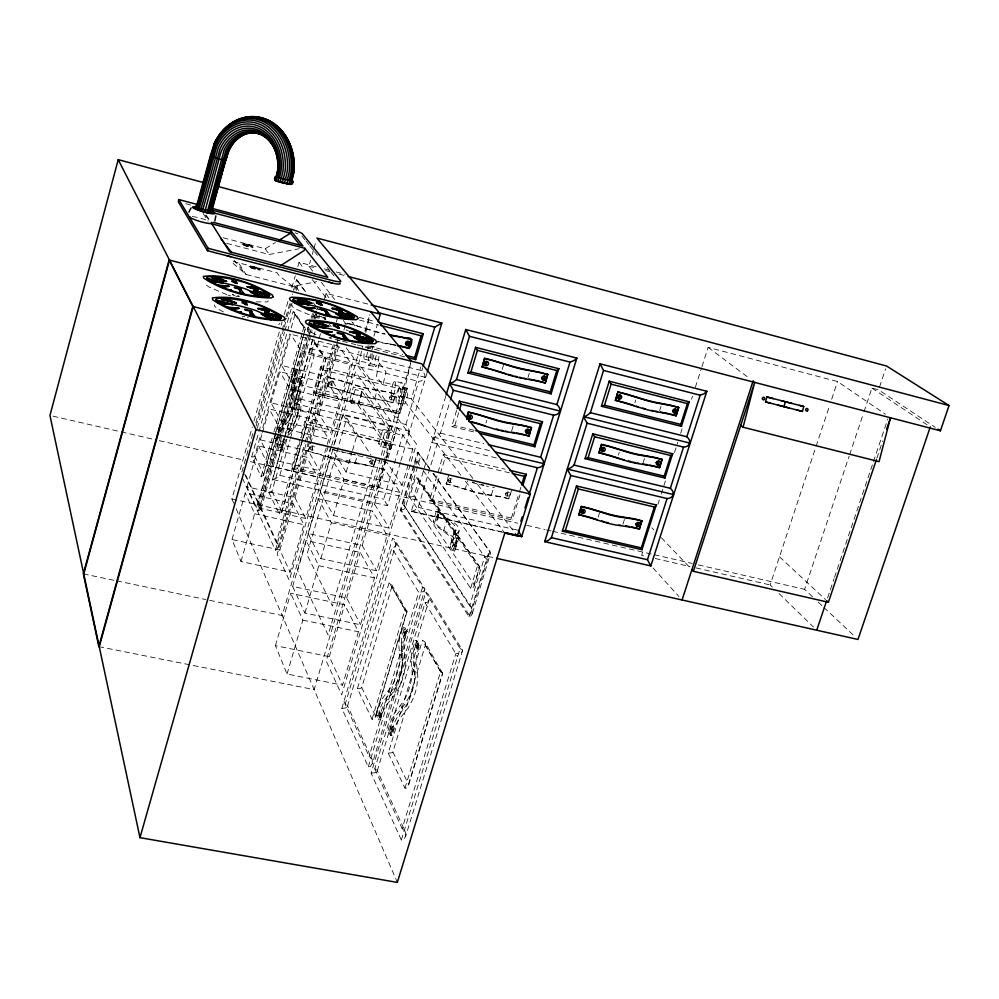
<?xml version="1.0" encoding="UTF-8"?>
<svg xmlns="http://www.w3.org/2000/svg" width="999" height="999" viewBox="0 0 999 999"><rect width="100%" height="100%" fill="white"/><g stroke="black" fill="none" stroke-linecap="round" stroke-linejoin="round"><path stroke-width="0.75" stroke-dasharray="5 3.75" d="M283.079 444.305C282.38 441.421 280.569 450.661 282.43 447.29M296.129 372.752C295.354 370.167 293.669 379.108 295.492 375.724M301.273 380.881C300.474 378.234 298.776 387.312 300.624 383.878M301.273 380.719L300.911 383.004M296.104 373.189L296.129 372.602M283.029 444.967L283.079 444.155M341.858 708.391L345.841 707.954L347.477 706.418L346.79 704.794L345.204 704.158L391.845 547.877C397.053 548.301 397.115 539.472 392.582 538.361L341.858 708.391L368.294 766.895L370.267 766.558L372.302 763.723L424.925 589.248L395.067 540.334M371.104 773.139L375.374 772.702L377.16 771.153L376.473 769.505L374.787 768.855L425.05 602.784C430.606 603.121 430.581 593.693 425.761 592.482L371.104 773.139L401.348 840.059L403.446 839.659L405.594 836.55L462.599 650.561L428.409 594.592M407.018 611.675L391.321 583.94L389.173 582.479L357.417 688.636L372.04 719.243L373.676 719.193L375.162 717.382L407.018 611.675A5.644 2.622 3.8 0 1 406.518 612.474L375.399 715.746A5.569 4.883 38.4 0 1 375.162 717.382M279.171 434.64L257.38 510.751C259.628 511.326 262.737 508.179 259.815 506.805L308.329 337.475M407.28 388.236L320.691 366.72L313.274 392.769L399.725 413.736L407.28 388.236L405.02 390.097L398.638 411.7L399.725 413.736L313.211 392.707M381.281 713.536L380.931 715.097M282.967 445.404L283.054 444.642M301.061 382.38L301.248 381.206M296.029 373.838L296.116 373.077M452.222 542.532L455.944 530.269L455.681 527.672A68.257 15.834 16.3 0 0 452.734 523.476L439.86 513.748A46.841 10.602 16.9 0 1 438.411 512.05L436.775 509.69L433.166 521.69L434.79 524.088A46.791 10.827 16.8 0 0 436.213 525.799L449.051 535.639A68.182 16.159 16.3 0 1 451.973 539.897L452.222 542.532L450.324 544.83L450.399 546.69A48.214 11.513 17 0 0 451.261 548.364L452.997 550.924L454.77 551.323L458.541 538.898L456.793 536.376A50.762 11.863 17 0 1 456.268 534.34L459.078 530.981L458.866 528.396A66.159 15.335 16.4 0 0 455.894 524.188L442.682 514.835A49.126 11.101 16.9 0 1 440.134 512.437L438.499 510.089L436.775 509.69M442.732 673.501L424.787 641.833L422.49 640.284L388.249 753.146L404.97 788.161L406.718 788.086L408.279 786.101L442.732 673.501A6.031 2.685 3.2 0 1 442.182 674.325L408.516 784.327A5.969 5.27 42.3 0 1 408.279 786.101M277.772 437.212L276.948 439.323L277.56 438.349M405.719 632.542L405.357 634.165M413.536 465.546L400.212 510.214L468.993 616.783C473.164 615.946 473.476 610.102 471.278 607.205L403.821 505.194L415.547 465.896M393.057 728.958L392.719 730.494M456.356 533.741L452.522 546.69A50.699 12.113 17 0 0 453.022 548.763L454.77 551.323M479.732 567.469L415.746 476.635L409.64 497.102L470.641 588.249L472.402 588.236L473.751 586.85L479.732 567.469A6.131 2.96 3.1 0 1 479.145 568.369L474.175 584.615A6.106 5.095 38.6 0 1 473.951 586.351M400.212 510.214L403.771 509.415L405.269 507.779L419.955 458.578L419.905 455.357L417.532 452.147L413.973 464.06M438.524 516.558L437.937 518.868A3.222 0.862 -77 0 1 436.551 520.192A3.222 0.862 -77 0 1 436.838 516.471L437.087 515.709A3.222 0.862 -77 0 1 438.474 514.385A3.222 0.862 -77 0 1 438.186 518.119L438.199 518.069M418.119 646.278L417.769 647.889M405.594 836.55L405.482 832.155L376.985 770.004M372.302 763.723L372.227 759.69L347.29 705.282M405.269 507.779L404.97 506.043M276.948 437.038L276.835 439.26M295.592 375.437L296.041 373.626M282.979 445.204L282.705 446.441M242.382 478.009L275.424 550.149L276.099 549.949L277.997 547.564L277.772 544.093L260.964 507.904M257.38 510.751L259.54 509.078L259.64 505.069L245.679 475M296.441 290.397L298.301 282.892L296.516 279.708L292.282 294.618M507.017 493.943L507.467 493.906M455.944 530.269L454.058 532.504L454.145 534.328A48.264 11.276 17 0 0 455.02 535.976L456.768 538.498L458.541 538.898M98.826 646.64L314.161 689.622L410.789 362.662L398.077 417.532L358.716 363.711L362.787 345.866M365.846 332.48L369.93 314.635M300.961 382.917L300.524 384.116M437.55 517.132L436.913 516.246M455.794 543.668L455.132 542.732M456.506 544.73A3.334 0.924 -77.1 0 0 456.78 540.846A3.334 0.924 -77.1 0 0 455.319 542.17L455.057 542.957A3.334 0.924 -77.1 0 0 454.782 546.828A3.334 0.924 -77.1 0 0 456.243 545.504L456.705 543.893M282.767 446.303L282.53 447.028M472.44 613.211L490.709 552.697L433.441 473.414M277.884 437.412L277.647 438.086M247.615 245.692C249.525 244.056 245.317 243.943 243.356 244.28M254.72 268.232L255.02 267.158M386.663 458.154L391.333 441.87L304.97 421.303L300.274 437.587M233.729 503.171L231.88 498.913L252.297 427.023M253.996 421.029L279.508 331.181M281.219 325.187L282.068 322.19M284.191 314.697L288.012 301.223M291.845 287.749L295.242 275.761M297.802 266.77L299.076 262.287L316.596 266.858M241.87 472.065L253.309 431.805M255.844 422.852L285.502 318.481M285.926 316.983L289.747 303.571M256.106 426.148L283.841 328.571M284.265 327.06L286.825 318.057M287.25 316.558L291.096 303.047M294.93 289.535L295.791 286.526L298.139 284.403M257.243 428.221L284.503 332.342M284.927 330.844L292.17 305.382M287.562 330.969L293.119 311.463L294.455 312.225L305.419 328.733A4.046 2.248 6.5 0 1 305.107 329.433L263.661 474.35A3.996 3.322 29.2 0 1 263.461 475.437L261.164 476.585L251.686 457.03L287.138 332.467M251.686 457.03L254.27 456.63A3.909 1.986 6.4 0 0 254.695 456.043L261.064 433.716M262.762 427.759L289.473 333.953M291.171 327.997L294.992 314.598A3.946 3.134 29.2 0 0 295.017 313.536L294.455 312.225M312.712 271.166L308.891 266.221L310.589 260.289M312.275 254.358L313.536 249.912M313.961 248.426L316.071 241.021M231.993 539.535L245.267 492.957L293.219 503.783L303.883 524.712L290.11 572.127L240.996 561.525L231.993 539.535L279.845 549.999L290.11 572.127M247.003 486.85L258.641 446.016L306.681 457.205L317.769 476.935L305.682 518.493L256.468 507.467L247.003 486.85L294.967 497.727L305.682 518.493M262.487 432.505L269.193 408.966L317.307 420.454L328.721 439.21L319.593 470.654L270.267 459.24L260.389 439.86L262.063 433.978M270.954 402.772L279.807 371.69L328.009 383.466L339.76 401.261L330.557 432.904L281.156 421.178L270.954 402.772L319.093 414.31L330.557 432.904M281.581 365.459L290.497 334.19L338.761 346.266L350.849 363.062L341.596 394.905L292.12 382.879L281.581 365.459L329.795 377.285L341.596 394.905M261.164 476.585L273.551 433.266M273.976 431.78L302.16 333.179M302.585 331.68L303.871 327.197L293.119 311.463M263.574 475.087L275.512 433.341M275.936 431.855L304.083 333.441M304.508 331.955L305.357 328.971M274.65 438.311L275.961 438.623L277.31 441.146L275.986 440.834L274.65 438.311L276.286 432.567A35.24 33.479 -25 0 1 277.66 428.683L288.723 410.601A50.499 48.339 -18.2 0 0 291.571 400.649L291.633 379.832A35.327 33.866 -27.2 0 1 292.532 375.799L294.193 369.98L295.504 370.304L296.928 372.602L295.604 372.277L294.193 369.98M295.504 370.304L293.843 376.123A37.1 35.577 -27.6 0 0 293.132 381.593L294.568 393.781L293.981 401.211A48.951 46.853 -18.6 0 1 291.121 411.188L287.65 417.907L279.895 427.834A37 35.14 -25.2 0 0 278.246 431.243M240.996 561.525L254.67 513.736L245.267 492.957M256.468 507.467L268.456 465.559L258.641 446.016M270.267 459.24L276.448 437.624M278.097 431.868L279.333 427.547L269.193 408.966M281.156 421.178L290.284 389.273L279.807 371.69M292.12 382.879L301.311 350.774L290.497 334.19M275.986 440.834L277.223 436.513M295.604 372.277L293.943 378.109A35.452 33.978 -27.3 0 0 293.044 382.155L292.969 403.047A50.674 48.501 -18.4 0 1 290.11 413.024L279.008 431.168A35.365 33.591 -25.2 0 0 278.496 432.442M259.64 505.069L258.204 503.321L277.847 434.69M278.271 433.204L305.607 337.712M307.317 331.743L308.591 327.272M311.151 318.319L313.286 310.851M294.717 376.611L295.292 374.625M279.595 433.154L307.804 334.64M308.229 333.154L309.515 328.671M312.512 318.231L313.786 313.748M308.753 335.976L310.901 328.484M313.911 317.994L314.76 314.997M259.84 508.341L309.365 335.452M309.802 333.953L311.076 329.483M314.073 319.056L316.208 311.601M261.014 508.828L312.063 330.706M315.497 318.731L316.783 314.235M286.201 439.135A37.612 35.652 -25.7 0 0 283.866 444.255L282.193 450.099L280.856 449.787L279.47 447.19L281.144 441.371A35.689 33.866 -25.5 0 1 282.018 438.723M289.235 434.577L294.081 429.046L297.615 422.215A49.775 47.565 -19.4 0 0 300.524 412.088L301.124 404.533L299.688 392.157A37.725 36.101 -28.2 0 1 300.412 386.601L302.11 380.694L300.649 378.346L299.313 378.022L297.615 383.903A35.789 34.253 -27.6 0 0 296.715 387.987L296.641 409.066A51.149 48.914 -18.8 0 1 293.743 419.13L290.284 425.949L284.353 433.791M282.193 450.099L280.806 447.502L282.48 441.683A37.475 35.539 -25.6 0 1 283.928 438.274M300.649 378.346L298.951 384.228A37.587 35.989 -28 0 0 298.239 389.76L299.675 402.11L299.076 409.627A49.588 47.403 -19.2 0 1 296.166 419.717L291.283 428.534L286.763 433.454M280.856 449.787L282.53 443.943A35.827 33.966 -25.6 0 1 283.916 439.997L284.49 438.736M299.313 378.022L300.761 380.369L299.076 386.276A35.914 34.366 -27.7 0 0 298.152 390.372L298.077 411.513A51.349 49.076 -19 0 1 295.18 421.615L291.696 428.459L287.163 434.128M284.653 437.013L312.512 339.86L313.923 340.671L325.999 358.841A4.246 2.323 6 0 1 325.662 359.553L281.843 511.488A4.183 3.521 30.3 0 1 281.643 512.649L279.245 513.886L268.781 492.307L284.216 438.511M400.387 462.5L387.55 505.731L272.677 479.47L284.29 438.973M284.727 437.475L315.397 330.544M318.818 318.631L319.668 315.647M324.488 298.876L326.074 293.319L369.667 304.533M300.786 383.454L300.324 381.768M268.781 492.307L271.503 491.895A4.096 2.035 6 0 0 271.965 491.308L287 438.936M287.425 437.437L314.485 343.181A4.133 3.309 29.9 0 0 314.523 342.045L313.923 340.671M272.677 479.47L276.523 478.009L279.782 475.349L289.972 439.872M290.397 438.399L298.476 410.302C289.51 400.736 297.727 404.932 301.611 399.4L314.21 355.557C304.658 344.156 318.281 350.949 318.644 340.122M319.068 338.649L320.766 332.754M324.575 319.48L325.424 316.533M386.226 459.615L377.622 488.711L376.461 486.7L294.293 467.707A3.796 1.161 -30.3 0 1 293.207 468.319L291.333 468.768L299.85 439.073M279.245 513.886L300.749 439.298M301.174 437.812L324.388 357.255L312.512 339.86M294.293 467.707L301.611 442.32M302.048 440.821L306.78 424.388L304.97 421.303M313.374 392.794L316.221 391.695L322.527 369.805L320.691 366.72M336.288 322.078L337.138 319.131M281.755 512.287L302.772 439.398M303.209 437.912L325.936 359.078M277.772 544.093L276.248 542.257L304.745 443.556M305.182 442.058L333.666 343.369M275.424 550.149L334.79 344.593M277.997 547.564L338.524 338.062M309.653 441.82L277.21 554.045L289.273 580.369L353.846 358.229L345.779 347.177M310.077 440.322L337.762 344.555M368.119 465.646A35.365 7.767 16.3 0 0 363.274 464.685L346.99 462.25A45.08 9.64 16.1 0 1 337.437 460.015L319.093 454.358A35.777 7.88 15.9 0 0 313.911 452.972L308.154 451.323L310.627 442.744M279.845 549.999L293.219 503.783M294.967 497.727L306.681 457.205M308.341 451.673L317.307 420.454M319.093 414.31L328.009 383.466M329.795 377.285L338.761 346.266M327.622 386.501L330.132 377.834L335.714 379.195A34.191 6.481 16.2 0 1 339.56 380.194L359.178 386.089A46.678 8.579 16.3 0 0 368.718 388.424L386.326 391.658A33.829 6.394 16.5 0 1 390.047 392.52L395.766 394.18L393.231 402.772L387.749 401.423A35.552 6.856 16.5 0 0 382.892 400.399L366.621 397.639A45.317 8.492 16.3 0 1 357.043 395.304L338.599 389.61A35.964 6.956 16.2 0 0 333.404 388.174L327.622 386.501L333.204 387.862A34.166 6.593 16.2 0 1 337.05 388.848L356.655 394.73A46.641 8.729 16.3 0 0 366.196 397.053L383.791 400.249A33.804 6.506 16.4 0 1 387.512 401.111L393.231 402.772M343.918 330.169L345.179 325.799M327.822 386.813L330.132 377.834M376.099 458.429L373.589 466.92L367.894 465.297A33.629 7.38 16.3 0 0 364.185 464.485L346.591 461.613A46.404 9.903 16.1 0 1 337.075 459.39L327.859 456.755L330.357 448.189M331.331 446.64L282.193 615.521L206.293 599.625M331.668 445.467L359.091 351.236M365.035 330.794L369.755 314.598M347.415 392.058L349.925 383.404M365.047 331.468L365.896 328.559L355.482 325.324A34.353 5.719 16.4 0 0 351.611 324.3L346.016 322.877L351.835 324.588A36.151 6.031 16.4 0 1 357.043 326.049L375.574 331.793A45.542 7.368 16.5 0 0 385.177 334.228M275.437 645.654L290.684 593.281L344.68 604.77L358.429 631.755L342.52 685.177L287.05 674.025L275.437 645.654L329.32 656.693L342.52 685.177M292.682 586.413L306.069 540.447L360.177 552.397L374.488 577.859L360.527 624.75L304.907 613.049L292.682 586.413L346.703 597.964L360.527 624.75M308.092 533.516L318.219 498.713L372.427 511.038L387.162 535.264L376.598 570.779L320.854 558.591L308.092 533.516L362.212 545.529L376.598 570.779M320.254 491.733L330.457 456.68L384.752 469.38L399.937 492.37L389.285 528.146L333.454 515.559L320.254 491.733L374.475 504.108L389.285 528.146M333.791 445.242L342.782 414.36L397.165 427.435L412.812 449.175L402.085 485.202L346.154 472.215L332.505 449.65L386.813 462.412L402.085 485.202M332.842 449.562L297.602 570.579L328.147 635.077L391.171 421.69L355.457 371.865L333.266 448.064M385.552 445.229L357.829 404.732L351.261 403.134L349.475 400.487L353.396 387.013L362.987 389.36L395.104 434.665L390.859 449.013L380.644 446.59L378.609 443.581L382.829 429.27L389.785 430.931L385.552 445.229L378.609 443.581M351.261 403.134L355.207 389.61L353.396 387.013M373.926 336.201L377.36 324.45M357.829 404.732L361.775 391.221L355.207 389.61M390.859 449.013L359.066 402.822L362.987 389.36M287.05 674.025L302.834 620.117L290.684 593.281M304.907 613.049L318.768 565.734L306.069 540.447M320.854 558.591L331.356 522.752L318.219 498.713M333.454 515.559L344.031 479.458L330.457 456.68M346.154 472.215L352.11 451.848M352.535 450.399L356.793 435.851L342.782 414.36M355.07 463.111L357.58 454.595M374.687 398.701L377.21 390.097M377.46 341.271A46.853 7.73 16.4 0 0 382.192 342.42L390.684 344.18L391.533 341.283M373.364 466.57L375.874 458.091M375.1 461.388L332.417 606.093L306.93 554.57L346.74 418.044L370.929 455.007M392.994 402.447L395.529 393.868M380.644 446.59L384.89 432.217L382.829 429.27M376.461 486.7L389.098 443.956A3.746 1.186 -29.7 0 0 390.147 443.319L391.396 442.145M386.151 459.378L377.585 488.661L291.321 468.668M386.588 457.917L391.333 441.87M399.675 413.673L407.255 388.062M329.32 656.693L344.68 604.77M346.703 597.964L360.177 552.397M362.212 545.529L372.427 511.038M374.475 504.108L384.752 469.38M388.112 458.042L397.165 427.435M472.877 478.396L411.376 398.826L420.879 366.745M387.55 505.731L383.728 499.2L393.881 464.997M394.318 463.511L402.697 435.264C409.89 434.69 410.889 429.008 405.881 424.538L301.611 399.4M405.881 424.538L418.668 381.443C425.861 380.844 426.91 375.137 421.878 370.629L317.37 344.543M421.878 370.629L422.727 367.732M400.836 461.014L426.985 372.989M414.248 465.771L401.086 509.865L469.98 616.358L489.86 551.573L432.942 473.451M414.685 464.298L418.194 452.535L429.982 468.831M415.984 464.448L416.845 461.526L418.431 460.964L419.955 458.578M347.477 706.418L395.666 545.142M409.64 497.102L413.361 496.54A5.482 2.76 4.1 0 0 414.061 495.741L418.431 481.118A5.482 4.495 34.8 0 0 418.444 479.557L417.295 477.335L415.746 476.635M503.533 532.479L411.301 511.401L445.754 396.253M357.417 688.636L361.076 688.174A5.432 2.373 4 0 0 361.75 687.487L391.845 587.012A5.457 4.62 35.8 0 0 391.858 585.414L391.321 583.94M411.301 511.401L415.159 509.989L418.206 507.355L437.262 443.781C431.506 434.69 434.378 439.023 440.459 433.116L450.199 400.624M429.445 500.786L512.387 520.054L511.388 518.106L432.455 499.875A3.696 1.274 -29.7 0 1 431.393 500.462L429.445 500.786L443.356 454.495L505.207 469.218M474.213 430.294L454.795 425.574L451.748 426.548L456.693 410.114M432.455 499.875L439.91 475.049M440.359 473.588L445.179 457.53L443.356 454.495M454.795 425.574L458.653 412.737M372.04 719.243L404.982 609.889L389.173 582.479M376.361 715.134L378.596 707.729A46.466 42.033 -29.7 0 1 380.432 702.709C383.903 693.905 392.295 688.323 395.142 679.145A66.846 61.214 -25.8 0 0 399.013 666.321C401.735 657.429 397.477 648.576 399.438 639.66A46.641 42.657 -31.6 0 1 400.674 634.465L402.947 626.947L404.657 627.31L407.068 631.58L404.795 639.123A49.226 44.98 -31.9 0 0 403.771 646.191L405.432 661.813L404.533 671.39A65.11 59.565 -26.2 0 1 400.624 684.303L395.979 693.069L385.664 706.143A49.013 44.268 -29.9 0 0 382.58 712.699L380.332 720.142L378.621 719.804L376.361 715.134L378.072 715.471L380.332 720.142M511.563 490.521L509.015 498.826L503.758 497.589A34.503 7.492 17 0 0 499.138 496.69L483.816 494.443A43.968 9.316 16.8 0 1 474.637 492.295L456.693 486.763A34.853 7.617 16.7 0 0 451.685 485.414L446.078 483.816L448.601 475.437M452.609 546.078L455.357 543.244L455.157 540.621A66.084 15.659 16.3 0 0 452.21 536.338L439.036 526.898A49.076 11.326 16.9 0 1 436.501 524.475L434.877 522.09L438.499 510.089M446.328 484.165L448.863 475.786M378.072 715.471L380.307 708.066A48.789 44.093 -29.8 0 1 383.379 701.535L393.631 688.536L398.251 679.807A64.798 59.316 -26.1 0 0 402.147 666.945L403.034 657.404L401.373 641.857A48.988 44.805 -31.8 0 1 402.397 634.827L404.657 627.31M379.47 717.007A3.209 0.837 -78.2 0 0 380.819 715.471A3.209 0.837 -78.2 0 0 381.318 711.45L381.193 711.076A3.209 0.837 -78.2 0 0 379.857 712.612A3.209 0.837 -78.2 0 0 379.345 716.633L380.207 714.36M403.821 636.113L404.595 633.528M378.621 719.804L380.869 712.362A46.691 42.195 -29.8 0 1 382.717 707.317C386.201 698.476 394.642 692.869 397.502 683.653A67.183 61.463 -25.9 0 0 401.398 670.766C404.12 661.837 399.862 652.946 401.823 643.993A46.866 42.82 -31.6 0 1 403.072 638.773L405.344 631.218L402.947 626.947M371.703 758.491L369.106 756.443L418.681 592.245L391.845 547.877M368.294 766.895L422.552 587.262L392.582 538.361M443.581 531.081L447.252 518.968M387.999 730.494L390.284 722.926A47.465 42.807 -30.1 0 1 392.182 717.806C395.729 708.815 404.295 703.121 407.217 693.743A68.319 62.4 -26.3 0 0 411.201 680.656C413.973 671.59 409.652 662.549 411.663 653.458A47.652 43.444 -32 0 1 412.937 648.151L415.259 640.484L417.008 640.846L419.543 645.279L417.195 652.984A50.3 45.829 -32.3 0 0 416.146 660.189L417.819 676.136L416.883 685.901A66.546 60.702 -26.7 0 1 412.874 699.088L408.116 708.041L397.577 721.378A50.075 45.08 -30.3 0 0 394.418 728.084L392.12 735.676L390.372 735.339L387.999 730.494L389.747 730.831L392.12 735.676M377.16 771.153L429.083 599.775M389.747 730.831L392.033 723.276A49.838 44.905 -30.2 0 1 395.179 716.608L405.656 703.321L410.402 694.417A66.209 60.452 -26.6 0 0 414.385 681.281L415.309 671.553L413.636 655.694A50.05 45.642 -32.3 0 1 414.685 648.513L417.008 640.846M390.372 735.339L392.994 726.548M418.019 643.993L415.447 652.622A47.89 43.619 -32.1 0 0 414.16 657.954C412.137 667.082 416.483 676.161 413.686 685.264A68.656 62.65 -26.4 0 1 409.69 698.426C406.755 707.841 398.139 713.561 394.568 722.589A47.702 42.969 -30.2 0 0 392.669 727.734M509.015 498.826L503.471 497.24A32.817 7.118 17 0 0 499.925 496.466L483.304 493.793A45.255 9.578 16.8 0 1 474.163 491.658L465.197 489.098L467.744 480.731M485.926 423.039L486.775 420.217M502.16 369.493L503.459 365.234M450.324 544.83L454.058 532.504M451.91 543.269L455.644 530.981M452.997 550.924L459.078 530.981M388.249 753.146L392.17 752.684A5.794 2.41 3.5 0 0 392.894 751.985L425.362 645.142A5.832 4.97 38.4 0 0 425.362 643.418L424.787 641.833M491.346 495.204L493.881 486.875M511.7 430.844L513.411 425.224M527.984 377.547L529.283 373.301M404.97 788.161L440.596 671.678L422.49 640.284M470.641 588.249L477.622 565.459M471.278 607.205L469.63 605.756L484.677 556.693L488.786 555.819L490.609 554.02M404.907 830.856L402.135 828.671L455.806 653.646L460.439 653.109L462.487 651.273M468.993 616.783L489.123 551.161M401.348 840.059L460.102 648.538L425.761 592.482M508.728 498.464L511.276 490.172M511.388 518.106L518.931 493.606M519.38 492.17L521.153 486.401M519.98 494.855L512.35 520.004M598.226 517.02L599.512 512.924M618.381 455.144L619.255 452.397M634.877 402.797L635.751 400.012M622.926 524.263L624.65 518.831M643.131 462.674L644.442 458.553M659.665 410.564L660.988 406.406M642.532 552.522L641.608 555.407L646.141 556.443M657.904 504.408L659.328 499.962M661.226 494.043L665.958 479.22M674.487 452.559L677.797 442.182M680.644 433.291L682.067 428.858M691.533 399.225L692.482 396.253M695.329 387.375L701.485 368.107M701.96 366.633L708.116 347.365L837.537 381.543L885.476 414.273M772.364 587.112L770.154 584.952L815.584 447.827M816.071 446.353L829.732 405.119M831.68 399.225L837.537 381.543M812.562 596.828L804.62 589.36L849.15 456.156M849.649 454.682L863.498 413.236M863.998 411.763L871.915 388.074L878.583 389.847L935.276 427.385M879.52 387.038L885.626 368.818M827.597 597.926L834.015 578.858M834.502 577.397L873.001 462.999M873.488 461.538L887.799 419.006M876.885 458.241L882.729 440.871M282.617 446.79L282.33 447.527M277.747 437.849L277.46 438.586M295.654 375.287L295.392 375.949M317.058 308.616L316.471 309.628M331.581 383.141L329.707 382.717M312.125 447.927L310.202 447.602M371.79 462.025L369.942 461.613M450.012 480.594L448.189 480.194M424.85 589.922L422.989 591.733L418.681 592.245M223.164 237.762L265.197 248.751L275.337 242.532M331.331 337.187L329.008 337.862L341.021 340.909M367.844 348.326L370.754 347.652A35.939 6.131 16.3 0 0 371.528 346.278M250.312 266.77L256.231 267.395M292.807 286.476L279.046 275.562L277.098 272.777L231.93 261.114L233.654 263.848L246.004 274.438L292.807 286.476L316.658 281.693M226.785 243.381L269.268 254.458L299.3 248.726M259.216 269.318A4.795 0.737 16.1 0 0 251.586 266.795L250.811 266.733A4.795 0.737 16.1 0 0 252.285 268.194A4.795 0.737 16.1 0 0 258.641 269.73L259.328 269.555L256.044 267.32M251.96 246.765A4.645 0.674 16.1 0 0 244.58 244.318L243.843 244.256A4.645 0.674 16.1 0 0 245.242 245.617A4.645 0.674 16.1 0 0 251.398 247.128C252.922 246.466 249.026 244.743 247.939 244.505M344.593 323.988L352.185 323.576A34.54 5.644 16.2 0 0 352.997 322.34M233.716 294.368L232.617 294.33A3.896 0.637 15.9 0 0 233.067 295.092L235.389 295.991M390.684 344.18L396.316 345.13M256.156 301.873L267.045 301.96A35.165 5.744 15.9 0 0 268.157 300.774M492.557 487.225L494.38 487.5M440.596 671.678L442.619 672.677M248.276 244.78L248.152 244.817M404.982 609.889L406.893 610.864M353.946 454.557L356.019 454.907M395.891 345.404L382.629 342.957A45.517 7.517 16.4 0 1 377.884 341.808M396.803 402.934L403.908 404.183M391.908 396.366L398.938 397.614M394.805 381.456A7.605 1.736 -79.7 0 1 394.056 393.206A7.605 1.736 -79.7 0 1 391.221 392.058A7.605 1.736 -79.7 0 1 394.805 381.456L401.835 382.717A7.592 1.761 -79.7 0 1 401.111 394.468A7.592 1.761 -79.7 0 1 398.239 393.306A7.592 1.761 -79.7 0 1 401.835 382.717M399.737 387.874A7.68 1.773 -79.7 0 1 399.001 399.762A7.68 1.773 -79.7 0 1 396.103 398.564A7.68 1.773 -79.7 0 1 399.737 387.874L406.83 389.148A7.667 1.786 -79.7 0 1 406.106 401.024A7.667 1.786 -79.7 0 1 403.184 399.825A7.667 1.786 -79.7 0 1 406.83 389.148M364.71 359.365L371.366 360.589M368.806 365.397L375.524 366.608M371.091 346.016L373.763 346.503M324.388 357.255L325.874 358.117M303.871 327.197L305.282 328.034M486.363 486.088L488.523 486.525M351.773 454.158L349.5 453.696A45.105 9.49 16.1 0 1 342.357 452.06M83.342 573.888L115.222 580.556M116.746 580.881L205.869 599.537M302.834 620.117L358.429 631.755M419.543 645.279L417.782 644.917L415.259 640.484M405.344 631.218L407.068 631.58M318.768 565.734L374.488 577.859M337.013 339.872L338.823 340.322M254.67 513.736L303.883 524.712M231.88 498.913L495.005 557.979M331.356 522.752L387.162 535.264M236.301 296.241L239.073 296.616A3.896 0.637 15.9 0 0 238.599 295.854L235.377 294.705M279.782 475.349L383.728 499.2M418.206 507.355L518.094 530.269M411.363 511.176L503.596 532.267M433.166 521.69L434.877 522.09M344.031 479.458L399.937 492.37M268.456 465.559L317.769 476.935M52.984 416.158L119.805 431.556M121.316 431.905L153.209 439.248M159.278 440.659L244.318 460.252M250.387 461.65L517.632 523.226M526.748 525.324L544.967 529.532M546.49 529.882L551.036 530.931M552.559 531.281L652.772 554.37M654.295 554.72L692.257 563.461M698.326 564.872L804.62 589.36M655.219 558.528L689.997 566.52M696.053 567.919L770.154 584.952M505.581 493.656L507.38 494.08M260.389 439.86L308.454 451.098L319.593 470.654M308.154 451.323L313.711 452.622A33.991 7.48 16 0 1 317.557 453.583L327.859 456.755M446.078 483.816L451.423 485.064A33.117 7.23 16.7 0 1 455.119 485.989L465.197 489.098M279.47 447.19L280.806 447.502M279.333 427.547L328.721 439.21M356.793 435.851L412.812 449.175M306.78 424.388L389.098 443.956M445.179 457.53L509.34 472.777M292.894 408.966L402.697 435.264M431.918 442.495L496.428 457.942M384.89 432.217L395.104 434.665M440.459 433.116L483.816 443.568M294.468 403.509L409.69 431.193M433.516 437.162L492.644 451.373M316.221 391.695L398.638 411.7M349.475 400.487L359.066 402.822M451.748 426.548L474.562 432.13M290.284 389.273L339.76 401.261M398.077 417.532L394.805 416.733L355.681 362.949L358.716 363.711M330.332 378.146L335.914 379.508A35.989 6.831 16.2 0 1 341.109 380.944L359.565 386.65A45.342 8.342 16.3 0 0 369.155 388.998L385.427 391.808A35.577 6.731 16.5 0 1 390.272 392.844L395.766 394.18M411.376 398.826L400.836 396.241L461.713 476.373M389.585 397.365L391.471 397.827M300.761 380.369L302.11 380.694M322.527 369.805L405.02 390.097M310.202 348.663L425.674 377.385M301.311 350.774L350.849 363.062M308.616 354.17L418.668 381.443M368.094 345.866L402.634 354.545M342.457 341.233L349.987 343.156M351.423 343.481L355.969 344.667M357.405 344.992L405.257 357.03M359.003 317.357L375.462 321.553M359.465 320.067L378.996 325.05M324.113 268.818L330.145 270.392M336.163 271.953L345.192 274.313M308.891 266.221L316.433 268.194M325.474 270.542L329.995 271.728M339.036 274.076L345.067 275.649M185.764 203.734L191.746 205.319M477.185 483.928L470.354 482.017M337.537 450.811L339.935 451.448M472.115 482.042L474.388 482.679M332.917 449.475L335.189 450.149M365.896 328.559L375.174 331.281A46.878 7.567 16.5 0 0 384.74 333.703M460.102 648.538L462.387 649.899M422.552 587.262L424.725 588.586M322.015 316.745L318.057 316.009A3.821 0.624 16.2 0 0 318.619 316.795L324.463 318.281A3.821 0.624 16.2 0 0 323.888 317.495L323.239 317.195M226.773 294.643L209.103 287.038A35.127 5.744 15.9 0 1 205.344 283.067M247.477 317.47L248.301 317.794M244.218 244.293L251.398 247.128M256.93 267.769L256.181 267.495L256.943 267.794M251.199 266.77L258.641 269.73M315.896 334.74L311.95 332.667A35.902 6.119 16.3 0 1 308.429 326.985M223.414 311.9L218.319 309.153A36.601 6.256 15.9 0 1 214.335 304.87M871.915 388.074L928.995 426.036M708.116 347.365L749.799 378.646M779.47 556.818L825.549 599.625M818.243 602.147L822.789 606.418M823.925 607.479L855.706 637.337M779.02 593.568L813.411 626.972M651.86 527.734L653.97 529.945M661.338 537.687L690.833 568.631M653.021 567.969L678.97 596.553M233.991 260.127L246.004 274.438L237.737 261.551M304.945 239.847L301.923 235.989M305.906 241.046L308.803 244.63M309.765 245.816L313.611 250.599M314.573 251.798L317.47 255.382M327.098 267.32L329.982 270.904M330.944 272.103L334.802 276.873M205.319 215.322L210.015 221.229M321.303 282.28L334.665 299.563M351.835 321.79L356.606 327.972M477.597 484.527L517.345 535.939M299.076 262.287L303.783 268.481M312.25 279.62L326.361 298.202M343.306 320.504L346.129 324.225M465.459 481.293L504.795 533.066M297.552 280.719L306.718 293.269M317.008 307.342L318.781 309.777M324.101 317.058L325.874 319.48M329.42 324.338L331.193 326.76M296.516 279.708L305.344 291.795M313.274 302.66L315.921 306.293M323.901 317.22L325.674 319.643M417.532 452.147L429.308 468.444M295.791 286.526L299.288 291.396M315.197 313.499L318.706 318.381M265.197 248.751L269.268 254.458M416.845 461.526L419.555 465.334M423.176 470.417L486.6 559.403M361.775 391.221L389.785 430.931M417.619 477.697L479.645 566.558M418.431 481.118L479.145 568.369M294.992 314.598L305.107 329.433M314.485 343.181L325.662 359.553M414.061 495.741L474.175 584.615M403.821 505.194L469.63 605.756M206.206 215.06L210.364 221.566M203.109 213.349L208.079 221.191M326.074 293.319L329.258 298.726M295.18 373.589L295.579 375.075L295.005 374.163M300.15 382.355L300.736 383.291M425.05 602.784L457.617 656.643M297.19 399.163L298.639 401.586M292.12 390.884L293.519 393.231M391.845 587.012L406.518 612.474M425.362 645.142L442.182 674.325M288.923 427.972L290.334 430.494M283.966 419.33L285.339 421.79M412.1 667.869L414.597 672.427M399.887 653.796L402.272 658.179M282.155 445.117L282.542 446.715L281.98 445.691M400.736 705.344L403.171 710.077M388.811 690.509L391.133 695.054M254.695 456.043L263.661 474.35M271.965 491.308L281.843 511.488M361.75 687.487L375.399 715.746M392.907 751.985L408.516 784.327M244.605 473.988L258.204 503.321M259.815 506.805L276.248 542.257M343.943 701.41L369.106 756.443M374.787 768.855L402.135 828.671M236.176 508.866L397.327 882.404M317.67 308.828L317.807 309.64M295.08 232.842A10.702 1.449 16.3 0 1 297.877 233.866M192.32 216.558A11.588 1.623 16 0 1 207.942 220.679M292.382 303.771A34.515 5.632 16.3 0 0 295.617 309.003L314.71 317.07A30.932 5.057 16.3 0 0 318.731 318.344M372.215 353.658A7.243 1.573 -79.6 0 1 370.279 363.698A7.243 1.573 -79.6 0 1 368.156 362.912A7.243 1.573 -79.6 0 1 370.105 352.872M378.908 356.443A7.23 1.586 -79.5 0 1 376.648 365.646A7.23 1.586 -79.5 0 1 374.862 363.648A7.23 1.586 -79.5 0 1 376.81 354.096M371.765 350.199A7.155 1.561 -79.5 0 1 374.563 349.85M373.826 355.182A7.155 1.561 -79.5 0 1 371.178 360.552A7.155 1.561 -79.5 0 1 370.954 353.746M367.744 346.116A7.155 1.536 -79.5 0 1 367.894 348.626M367.507 352.123A7.155 1.536 -79.5 0 1 364.71 359.365A7.155 1.536 -79.5 0 1 364.31 352.522M365.622 347.49A7.155 1.536 -79.5 0 1 366.146 346.328M279.782 323.214A36.638 6.256 15.9 0 1 278.659 324.525M244.705 316.708A3.646 0.624 15.9 0 0 243.881 316.571L242.745 316.546A4.058 0.699 15.9 0 0 242.757 317.083M230.719 295.966A31.493 5.157 15.9 0 1 228.034 295.105M348.276 330.457A2.31 2.235 -31.1 0 1 346.104 329.82M295.267 378.421A37.238 35.702 -27.7 0 0 294.555 383.916L295.979 396.153L295.392 403.608A49.126 47.015 -18.8 0 1 292.52 413.611L289.036 420.354L281.256 430.319A37.138 35.252 -25.3 0 0 279.595 433.741M483.616 484.965A45.28 9.428 16.8 0 1 481.331 484.44M484.128 485.601A43.993 9.166 16.8 0 1 479.508 484.527M310.239 447.452L310.127 448.014A2.298 2.185 -25.2 0 0 314.573 448.638L314.685 448.064A2.298 2.185 -25.2 0 0 310.239 447.452M329.732 382.555L329.62 383.129A2.31 2.21 -27.8 0 0 334.078 383.791L334.19 383.216A2.31 2.21 -27.8 0 0 329.732 382.555M369.98 461.451L369.867 462.013A2.273 2.148 -30 0 0 374.238 462.624L374.35 462.062A2.273 2.148 -30 0 0 369.98 461.451M389.622 397.202L389.51 397.764A2.285 2.173 -33.3 0 0 393.893 398.414L394.006 397.839A2.285 2.173 -33.3 0 0 389.622 397.202M448.226 480.044L448.114 480.594A2.248 2.11 -35.2 0 0 452.385 481.181L452.497 480.631A2.248 2.11 -35.2 0 0 448.226 480.044M505.606 493.494L505.494 494.043A2.223 2.073 -38.2 0 0 509.702 494.617L509.815 494.068A2.223 2.073 -38.2 0 0 505.606 493.494M379.358 363.174L376.348 376.261L382.929 385.102L385.989 371.84L379.358 363.174M312.612 446.341L312.175 449.9L312.612 446.341M332.118 381.456L331.668 385.065L332.118 381.456M372.327 460.352L371.865 463.886L372.327 460.352M391.97 396.103L391.508 399.675L391.97 396.103M397.864 418.519L326.161 660.913L341.695 694.817L416.446 443.968L397.864 418.519M438.199 514.66L436.9 519.705L438.199 514.66M379.97 712.699L380.656 715.284L379.97 712.699M404.333 631.93L405.082 634.39L404.333 631.93A3.222 0.849 -77.7 0 1 405.594 630.207L405.731 630.556A3.222 0.849 -77.7 0 1 405.244 634.552A3.222 0.849 -77.7 0 1 403.858 636.213L403.721 635.851A3.222 0.849 -77.7 0 1 404.208 631.855M450.537 478.946L450.049 482.43L450.537 478.946M391.733 728.184L392.457 730.856L391.733 728.184M416.72 645.729L417.507 648.276L416.72 645.729M456.481 541.121L455.144 546.341L456.481 541.121M507.892 492.407L507.392 495.854L507.892 492.407M255.394 267.345L254.67 267.083L255.407 267.332M249.388 245.105L249.4 245.117M418.131 644.243L417.982 643.88A3.297 0.887 -77.8 0 0 416.546 645.554A3.297 0.887 -77.8 0 0 416.059 649.65L416.196 650.012A3.297 0.887 -77.8 0 0 417.632 648.339A3.297 0.887 -77.8 0 0 418.131 644.243M393.094 726.822L392.957 726.435A3.284 0.874 -78.3 0 0 391.571 727.984A3.284 0.874 -78.3 0 0 391.059 732.105L391.196 732.492A3.284 0.874 -78.3 0 0 392.582 730.943A3.284 0.874 -78.3 0 0 393.094 726.822M250.512 267.707A5.994 0.912 16.1 0 0 260.24 270.055A5.994 0.912 16.1 0 0 253.409 266.945A5.994 0.912 16.1 0 0 250.512 267.707M243.531 245.142A5.794 0.837 16.1 0 0 252.947 247.452A5.794 0.837 16.1 0 0 246.366 244.48A5.794 0.837 16.1 0 0 243.531 245.142"/><path stroke-width="1.5" d="M229.907 290.185L231.293 289.623M544.68 541.658L548.551 540.284L551.423 537.674L570.791 475.512C565.409 466.308 568.256 471.128 574.05 465.084L587.1 423.201C581.905 413.948 584.328 418.718 590.372 412.687L603.533 370.442L600.024 363.811L544.68 541.658L650.824 565.921L706.83 391.283L600.024 363.811M194.518 207.517L195.192 207.367A1.399 1.299 78.6 0 1 197.015 206.356L196.453 206.481A1.411 1.361 41.4 0 0 194.518 207.517L195.042 208.379A1.386 1.286 -56.1 0 1 196.89 207.193L211.151 154.833C212.175 157.505 222.015 160.352 225.899 159.703A36.501 29.758 -85.9 0 1 240.447 136.014M276.723 125.849A49.276 40.16 -85.9 0 1 293.818 172.852L292.07 180.295A2.473 2.423 45.5 0 1 291.109 184.378L282.38 182.879L284.99 171.716A46.491 37.837 -85.9 0 0 259.752 122.09A46.491 37.837 -85.9 0 0 214.535 144.743L211.039 155.632M195.042 208.379C200.399 210.702 207.492 213.911 212.912 212.75A1.399 1.374 -2 0 0 211.8 210.851L212.55 205.906M211.8 210.851L211.776 211.139A1.411 1.361 41.1 0 1 212.887 213.099M196.453 206.481L196.403 206.768A1.399 1.374 1.4 0 0 194.468 207.867M650.824 565.921L647.464 559.715L551.423 537.674M570.791 475.512L667.057 498.551C673.688 498.389 675.249 492.357 670.341 488.299L574.05 465.084M188.861 212.088L191.059 207.967M587.1 423.201L683.541 447.102C690.197 446.903 691.795 440.846 686.85 436.763L590.372 412.687M619.405 396.84L618.993 396.79M276.448 176.323A2.46 2.298 82.3 0 1 276.81 176.174L278.084 170.742A34.503 28.097 -85.9 0 0 259.353 133.928A34.503 28.097 -85.9 0 0 225.786 150.687L208.741 211.026A1.399 0.874 -81.6 0 1 209.241 212.962M199.987 210.527L200.936 208.978L211.776 211.139L228.509 149.65M886.625 429.295L890.521 417.719L879.045 461.65L743.081 427.222L754.707 382.317L693.393 571.303L828.396 602.26L876.398 459.69M799.45 405.369L803.72 406.481L802.447 411.426L765.559 401.923L766.857 396.94L773.338 398.613M778.258 405.194L784.053 406.693L785.339 401.723L791.807 403.396M202.61 182.317L118.219 159.653L49.95 415.459L139.972 837.661L397.327 882.404L504.795 533.066L517.345 535.939L530.282 494.03L421.753 363.823L192.795 306.468L169.106 260.015L380.357 314.161L378.209 321.516M202.335 211.276L220.217 148.526A38.362 31.219 -85.9 0 1 257.505 129.882A38.362 31.219 -85.9 0 1 278.334 170.804L276.935 176.773A2.448 2.248 -68.6 0 0 275.974 180.856L282.38 182.879M196.815 204.345L178.883 199.588L178.297 201.761L207.442 250.712L332.13 283.004M169.106 260.015L83.342 573.888L98.826 646.64L192.795 306.468M83.741 573.975L169.518 260.127M210.589 154.932L196.403 206.768L201.024 208.978L218.369 147.552A40.335 32.817 -85.9 0 1 257.58 127.934A40.335 32.817 -85.9 0 1 279.47 170.966L278.009 177.198A2.448 1.898 -71.7 0 0 277.048 181.294M213.386 202.897L214.623 198.389M215.459 195.379L217.532 187.849M218.356 184.84L222.502 169.793M223.339 166.783L224.987 160.777M207.442 250.712L208.104 248.314L178.883 199.588M99.251 646.703L193.219 306.556M225.437 281.393L212.3 278.084L212.787 276.323L226.573 281.468L214.985 276.448M235.24 303.009L221.516 299.5L222.028 297.677L236.426 303.084L224.3 297.777M235.352 283.004L232.043 281.306L232.53 279.558L235.352 283.004L237.088 283.466L235.951 280.444L235.464 282.193L237.088 283.466M248.426 287.3L258.004 289.822L258.491 288.074L247.115 286.725L255.781 286.938M268.269 295.741L268.756 293.993L253.509 290.259L268.706 296.491L269.193 294.73L253.746 290.634L268.481 296.116L253.509 290.259M290.572 233.229L291.171 231.081L211.713 210.027M259.178 309.103L269.093 311.601L269.605 309.777L257.804 308.504L266.77 308.579M278.709 317.807L264.76 312.662L280.332 318.731L280.856 316.895L264.51 312.25L280.382 316.084M304.795 248.276L327.772 277.272L229.633 251.785L211.788 223.813L304.795 248.276L304.171 250.487L281.318 265.197M139.972 837.661L256.006 429.52L118.219 159.653M310.814 303.197L297.627 299.862L298.114 298.127L311.888 303.259L300.175 298.226M204.758 211.963L219.131 158.829A36.651 29.833 -85.9 0 1 253.846 130.444A36.651 29.833 -85.9 0 1 277.697 170.704L276.361 176.436A2.435 2.435 0 0 0 275.399 180.532L275.974 180.856M320.317 304.707L316.533 302.897L317.02 301.174L320.317 304.707L322.015 305.157L320.367 302.048L319.88 303.758L322.015 305.157M313.811 322.814L314.335 321.016L328.696 326.398L316.446 321.079L315.934 322.889L313.811 322.814L327.597 326.336M333.254 308.966L342.232 311.326L342.732 309.603L331.93 308.391L339.997 308.466M353.159 317.694L338.836 312.337L353.434 318.082L353.933 316.346L338.536 311.95L353.384 315.584M350.911 332.28L360.164 334.603L360.689 332.817L349.538 331.668L357.829 331.606M371.665 341.396L356.793 335.876L371.965 341.82L372.49 340.01L356.468 335.464L371.89 339.185M411.563 339.51C402.285 361.576 420.192 335.102 406.069 338.112A33.991 5.644 16.6 0 0 402.335 337.212L389.198 334.69M423.314 333.753L415.671 359.615L414.647 357.555L421.091 335.764L423.314 333.753L378.446 322.315M423.164 366.283L434.765 327.16L441.808 323.089L371.166 304.92M427.285 371.965L441.808 323.089M446.116 395.017L465.734 329.495L576.86 358.092L521.678 536.638L505.044 532.829M450.649 399.138L453.296 390.284L449.55 383.566L453.471 382.055L456.531 379.52L469.48 336.301L465.734 329.495M457.142 408.616L459.378 401.148L542.569 421.728L540.459 423.676L533.953 444.792L534.89 446.753L480.444 433.504M467.857 372.952L475.549 347.327L558.916 368.756L556.805 370.567L550.249 391.87L551.173 393.893L467.932 373.014L470.916 371.94L550.249 391.87M459.515 409.89L461.226 404.183L459.453 401.236M470.916 371.94L477.41 350.349L475.549 347.327M466.72 417.644L468.431 411.988L473.788 413.311A33.317 6.256 16.9 0 1 477.497 414.26L496.628 420.017A45.517 8.292 16.9 0 0 505.794 422.265L522.415 425.274A33.004 6.169 17.1 0 1 525.973 426.098L531.543 427.722L528.958 436.101L523.688 434.815A34.69 6.606 17.1 0 0 519.068 433.853L503.758 431.293A44.193 8.217 16.9 0 1 494.555 429.058L476.523 423.476A35.027 6.718 16.8 0 0 471.503 422.09L468.818 421.441M482.042 366.845L484.615 358.291L489.985 359.665A33.467 5.532 16.9 0 1 493.706 360.651L512.912 366.458A45.717 7.318 17 0 0 522.102 368.781L538.711 372.065A33.154 5.445 17.2 0 1 542.27 372.927L547.864 374.563L545.267 383.029L539.984 381.693A34.84 5.857 17.2 0 0 535.364 380.669L520.054 377.859A44.381 7.268 17 0 1 510.839 375.537L492.732 369.917A35.19 5.944 16.9 0 0 487.687 368.506L482.042 366.845L487.412 368.206A33.442 5.644 16.9 0 1 489.885 368.843M466.558 419.38L468.431 411.988M482.317 367.145L484.615 358.291M207.118 212.55L224.063 150.15A35.34 28.771 -85.9 0 1 258.429 132.979A35.34 28.771 -85.9 0 1 277.61 170.692L276.323 176.236A2.485 2.423 45.5 0 0 275.362 180.332L275.399 180.532M528.958 436.101L531.243 427.397M545.267 383.029L547.552 374.263M521.59 484.965L524.25 476.323A3.659 1.299 -29 0 0 525.274 475.686L526.411 474.313L509.727 470.292M523.151 484.552L526.323 474.238M534.802 446.69L542.519 421.64M551.073 393.843L558.853 368.569M520.854 521.341L522.227 516.87M524.987 507.942L528.209 497.514M529.12 494.542L537.387 467.744C544.293 467.395 545.591 461.513 540.634 457.267L488.299 444.655M540.634 457.267L553.633 415.147C560.539 414.76 561.888 408.853 556.893 404.57L456.531 379.52M556.893 404.57L570.004 362.088L573.963 360.577L576.86 358.092M562.362 531.218L576.498 485.951L656.368 505.007L655.344 506.381A3.584 1.386 -28.1 0 1 654.357 507.005L641.308 547.877L642.182 549.762L562.362 531.218L564.36 530.919A3.621 1.374 -29 0 0 565.397 530.344L641.308 547.877M585.039 458.628L592.794 433.791L672.764 453.808L670.804 455.519L664.21 476.161L664.997 478.059L585.127 458.691L588.111 457.692L594.642 436.775L592.794 433.791M601.41 406.231L609.228 381.181L689.347 401.898L687.399 403.584L680.744 424.413L681.518 426.361L601.498 406.281L604.495 405.257L611.101 384.153L609.228 381.181M565.397 530.344L578.346 488.936L576.498 485.951M578.796 514.61L581.356 506.406L586.5 507.617A32.405 6.843 17.5 0 1 590.072 508.516L608.666 514.06A44.331 9.078 17.5 0 0 617.457 516.121L633.154 518.643A32.168 6.743 17.7 0 1 636.563 519.393L641.957 520.941L639.372 529.058L634.315 527.884A33.804 7.205 17.7 0 0 629.919 527.022L615.484 524.962A43.032 8.979 17.5 0 1 606.668 522.902L589.11 517.482A34.078 7.33 17.4 0 0 584.253 516.171L578.796 514.61L583.928 515.809M579.108 514.972L581.356 506.406M598.876 452.659L601.473 444.38L606.63 445.641A32.58 6.019 17.5 0 1 610.202 446.565L628.883 452.172A44.543 7.98 17.5 0 0 637.687 454.333L653.383 457.142A32.33 5.932 17.7 0 1 656.793 457.942L662.212 459.515L659.59 467.719L654.52 466.483A33.966 6.356 17.7 0 0 650.124 465.559L635.714 463.211A43.244 7.905 17.5 0 1 626.873 461.051L609.228 455.594A34.253 6.456 17.5 0 0 604.358 454.245L598.876 452.659L604.02 453.921A32.555 6.131 17.5 0 1 607.604 454.832M615.309 400.237L617.919 391.883L623.089 393.194A32.717 5.32 17.5 0 1 626.673 394.143L645.416 399.812A44.743 7.043 17.5 0 0 654.245 402.06L669.929 405.119A32.468 5.232 17.7 0 1 673.338 405.944L678.783 407.542L676.136 415.821L671.066 414.535A34.116 5.632 17.7 0 0 666.658 413.561L652.26 410.951A43.432 7.005 17.5 0 1 643.406 408.716L625.686 403.221A34.403 5.719 17.5 0 0 620.804 401.848L615.309 400.237L620.466 401.536A32.692 5.432 17.5 0 1 621.653 401.848M599.2 452.997L601.473 444.38M615.634 400.549L617.919 391.883M639.372 529.058L641.62 520.579M659.59 467.719L661.85 459.178M676.136 415.821L678.421 407.23M641.995 549.6L656.268 504.945M664.884 477.984L672.714 453.496M681.405 426.298L689.298 401.598M210.552 155.207L214.236 143.594A49.413 40.235 -85.9 0 1 262.312 119.505A49.413 40.235 -85.9 0 1 289.148 172.278L287.4 179.733A2.448 1.049 -79.4 0 1 286.438 183.828M211.601 153.396L214.822 143.381A50.2 40.884 -85.9 0 1 263.674 118.906A50.2 40.884 -85.9 0 1 290.946 172.502L289.173 180.07A2.448 1.586 -81.7 0 1 288.212 184.166M647.464 559.715L667.057 498.551M670.341 488.299L683.541 447.102M686.85 436.763L700.162 395.217L704.12 393.756L706.83 391.283M225.874 159.977L228.846 150.799A35.24 28.721 -85.9 0 1 247.34 133.254M682.08 599.974L753.184 380.719M816.732 630.207L826.673 600.661L828.396 602.26M930.294 426.898L857.979 639.472L496.528 558.329M348.077 276.436L940.434 430.794L949.05 405.544L886.563 366.021L217.682 186.376M486.026 363.524L484.203 363.112M469.842 417.195L468.007 416.783M525.524 430.844L527.559 431.218M582.729 511.476L580.956 511.088M674.662 411.014L672.914 410.614M658.104 462.987L656.355 462.587M214.897 220.954L215.846 215.871M284.453 183.391L287.125 172.003A48.152 39.198 -85.9 0 0 260.964 120.592A48.152 39.198 -85.9 0 0 214.136 144.056M279.146 240.21L290.547 233.217L299.613 244.705M315.846 311.401L316.021 312.412M243.281 294.23L243.744 293.706L242.345 292.707M325.449 333.142L332.168 331.793L320.392 330.619M307.455 309.615L315.047 308.229L303.659 306.968M231.805 309.59L239.023 308.329L226.561 307.005M222.015 287.412L228.983 286.301L216.97 284.902M276.81 176.174C277.959 177.984 290.572 181.144 291.421 179.758A2.435 2.223 -68.7 0 1 291.87 180.407M307.68 308.266L313.723 307.642M233.291 308.142L237.65 307.717M222.078 286.201L227.672 285.714M241.358 311.626L239.935 312.25L241.383 313.324M309.103 308.479L315.047 308.229L306.431 308.142M233.254 308.566L239.023 308.329L229.433 308.229M222.04 286.513L228.983 286.301L219.718 286.076M368.731 342.869L353.796 337.262L363.661 343.169M276.199 319.58L261.251 313.936L271.004 319.867M350.162 318.881L335.876 313.549L345.03 318.993M323.289 331.855L332.168 331.793M264.635 297.103L250.324 291.745L259.39 297.215M312.774 326.423L323.014 327.397A32.118 5.47 16.3 0 1 346.978 333.529L366.67 341.87A35.939 6.131 16.3 0 1 369.193 343.544M219.156 303.109L231.331 304.27A32.742 5.582 15.9 0 1 255.919 310.564L275.449 318.906A36.638 6.256 15.9 0 1 277.822 320.542M221.516 299.5L223.788 299.6M296.628 303.334L306.543 304.383A30.882 5.032 16.2 0 1 329.608 310.352L348.439 318.244M297.627 299.862L299.675 299.962M210.027 281.531L221.766 282.767A31.431 5.132 15.9 0 1 245.392 288.873L264.073 296.778M212.3 278.084L213.399 278.147M334.977 334.952L332.455 335.164L333.092 336.039M642.694 464.048L647.627 464.735M511.263 432.242L514.547 432.667M310.789 326.211L325.512 327.984L309.328 323.389M294.568 302.897L308.728 304.658L293.182 300.224M217.507 302.697L232.642 304.558L216.134 299.875M208.366 280.931L222.889 282.767L207.055 278.246M625.561 525.911L629.495 526.56M314.772 326.074L325.212 327.572M313.549 326.261L325.512 327.984L309.84 324.213M299.85 303.022L308.454 304.27M298.664 303.184L308.728 304.658L293.644 300.974M218.669 302.16L221.716 302.61M224.775 303.047L232.405 304.158M218.868 302.56L232.642 304.558L216.508 300.662M213.886 281.094L222.677 282.392M209.678 280.819L222.889 282.767L207.405 278.983M286.114 183.404L287.774 183.404M660.626 412.112L665.159 412.937M529.058 379.158L532.817 379.82M618.905 525.062L620.766 525.374M280.369 181.306L281.381 181.506M516.533 433.004L519.842 433.666A32.992 6.281 17.1 0 1 523.401 434.49L528.671 435.776M655.644 411.263L657.504 411.625M505.394 431.156L507.467 431.568M637.137 463.024L639.11 463.424M397.352 345.679L398.901 345.991A35.714 6.069 16.6 0 1 403.758 347.078L409.253 348.464M523.751 378.234L525.711 378.621M389.647 335.214L401.448 337.312A35.739 5.944 16.6 0 1 406.306 338.411L411.813 339.797M649.687 465.134L650.761 465.359A32.305 6.031 17.7 0 1 653.021 465.871M533.878 380.045L536.113 380.532A33.129 5.557 17.2 0 1 539.685 381.393L544.954 382.729M349.538 331.668L360.164 334.603M257.804 308.504L269.093 311.601M666.208 413.161L667.295 413.399A32.443 5.345 17.7 0 1 669.542 413.936M398.601 345.617L399.787 345.879M519.505 377.297L521.665 377.784M651.61 410.377L653.671 410.839M506.618 532.954L521.74 536.413M636.138 524.025L637.874 524.425M639.035 528.696L633.978 527.522A32.143 6.856 17.7 0 0 631.68 527.01M256.006 429.52L530.282 494.03M581.68 506.768L586.825 507.979A34.103 7.218 17.4 0 1 591.683 509.29L609.253 514.71A43.057 8.841 17.5 0 0 618.081 516.783L632.504 518.893A33.816 7.093 17.7 0 1 636.9 519.755L641.957 520.941M247.115 286.725L258.004 289.822M331.93 308.391L337.987 309.827M578.346 488.936L654.357 507.005M512.325 473.489L524.25 476.323M500.986 459.028L537.387 467.744M567.27 469.055L673.688 494.63M495.679 452.097L544.205 463.761M588.111 457.692L664.21 476.161M475.699 430.656L533.953 444.792M283.941 182.954L278.696 181.294M601.798 444.705L606.955 445.966A34.278 6.344 17.5 0 1 611.825 447.315L629.482 452.784A43.282 7.767 17.5 0 0 638.336 454.945L652.734 457.342A33.991 6.244 17.7 0 1 657.142 458.266L662.212 459.515M468.693 412.312L474.063 413.623A35.052 6.593 16.8 0 1 479.083 415.01L497.127 420.604A44.218 8.067 16.9 0 0 506.343 422.852L521.64 425.449A34.715 6.494 17.1 0 1 526.261 426.423L531.543 427.722M601.073 449.075L602.834 449.5M654.17 466.146L659.24 467.382M594.642 436.775L670.804 455.519M461.226 404.183L540.459 423.676M583.578 416.658L690.184 443.181M449.55 383.566L560.464 411.151M453.296 390.284L553.633 415.147M404.882 347.128L407.629 347.827M670.704 414.223L675.774 415.509M250.624 315.996L249.975 311.938L251.785 312.387L255.02 316.433M348.551 339.947L344.755 335.801L342.994 335.364L344.093 339.485M405.631 355.294L414.647 357.555M604.495 405.257L680.744 424.413M408.191 357.742L415.671 359.615M230.594 256.706L227.098 255.806M618.256 392.182L623.426 393.494A34.428 5.607 17.5 0 1 628.309 394.867L646.041 400.374A43.456 6.856 17.5 0 0 654.907 402.622L669.293 405.269A34.141 5.507 17.7 0 1 673.701 406.256L678.783 407.542M484.89 358.591L490.272 359.952A35.215 5.819 16.9 0 1 495.317 361.376L513.436 366.995A44.406 7.118 17 0 0 522.652 369.33L537.962 372.19A34.865 5.732 17.2 0 1 542.582 373.226L547.864 374.563M405.606 342.969L407.492 343.456M617.519 396.591L619.293 397.04M541.833 377.684L543.643 378.146M380.507 325.424L421.091 335.764M611.101 384.153L687.399 403.584M240.047 293.544L239.473 289.747L241.221 290.197L244.243 293.918M326.411 315.484L325.437 311.638L327.135 312.075L330.669 315.896M477.41 350.349L556.805 370.567M765.559 401.923L770.454 403.171M784.053 406.693L788.923 407.942M377.934 312.575L434.765 327.16M603.533 370.442L700.162 395.217M469.48 336.301L570.004 362.088M243.806 303.159L245.592 303.621L246.104 301.798L247.352 305.095L242.02 302.697L242.532 300.886L245.542 304.608M208.104 248.314L333.279 280.781A11.701 1.748 16.4 0 0 340.821 281.231L302.135 233.516A10.702 1.449 16.3 0 0 292.582 229.745L211.763 208.304M781.031 400.611L785.339 401.723M766.857 396.94L803.72 406.481M796.678 409.94L802.447 411.426M316.533 302.897L319.88 303.758M232.043 281.306L233.754 281.743M212.612 212.587L290.547 233.217M213.349 222.352L302.959 245.954L291.171 231.081M337.425 327.834L333.903 324.013L333.391 325.811L339.198 328.296L337.375 324.912M949.05 405.544L316.92 238.049L380.357 314.161M329.183 282.242L332.605 283.129A11.688 1.748 16.4 0 0 340.147 283.554L340.01 283.241M301.036 300.324L311.888 303.259M214.498 278.209L226.573 281.468M317.345 323.276L328.696 326.398M226.598 300.374L236.426 303.084M508.004 374.338L510.327 374.987A45.679 7.468 17 0 0 512.662 375.612M491.133 369.18L493.581 369.88M588.698 517.02L591.033 517.682M601.635 521.028L603.846 521.64M608.803 455.157L611.151 455.831M621.803 459.203L624.025 459.827M478.596 423.751L474.937 422.727A33.292 6.369 16.8 0 0 471.228 421.778M636.126 406.231L638.311 406.893M505.706 373.676L498.226 371.303M628.758 403.858L624.05 402.485A32.692 5.432 17.5 0 0 622.852 402.16M494.792 370.229L497.115 370.941M612.3 456.181L616.558 457.567M617.519 457.904L619.63 458.553M479.77 424.1L482.017 424.812M592.17 518.019L597.365 519.742M629.882 404.208L632.03 404.895M483.079 425.162L485.077 425.861M633.041 405.244L634.003 405.582M264.51 312.25L279.857 317.919M356.468 335.464L371.965 341.82M338.536 311.95L351.448 316.77M289.398 183.404L290.472 183.841M339.51 310.177L342.232 311.326M348.151 318.806L335.876 313.549L344.143 317.794M262.475 297.003L250.324 291.745L258.604 296.029M366.658 342.832L353.796 337.262L361.65 341.308M273.963 319.505L261.251 313.936L267.807 317.345M334.091 336.626L335.464 337.262M336.775 313.536L344.505 317.794M354.72 337.237L362.812 341.708M251.286 291.758L256.418 294.605M262.25 313.936L267.62 316.933M230.369 290.634L231.281 291.184M252.872 314.81L254.358 316.246M937.861 429.095L940.434 430.794M336.863 326.698L339.198 328.296M740.759 425.312L743.081 427.222M212.912 212.75L212.325 212.238A1.386 1.274 -56.6 0 0 211.313 210.414M691.895 569.742L693.393 571.303M370.604 311.663L411.213 361.201M344.667 337.5L342.994 335.364L344.98 339.036M220.517 238.162L231.731 252.685M352.884 317.307L353.434 318.082M518.094 530.269L521.678 536.638M344.755 335.801L346.715 339.385M327.135 312.075L329.558 316.533M325.437 311.638L327.235 315.01M251.785 312.387L252.872 314.747M249.975 311.938L251.361 315.497M239.473 289.747L240.734 293.019M291.109 184.378L291.059 184.166A2.435 2.423 -53.3 0 0 292.008 180.095M211.363 222.327A11.588 1.623 16 0 1 202.26 222.078A11.588 1.623 16 0 1 189.997 216.708M212.637 211.85A11.588 1.573 16 0 1 211.089 213.624A11.588 1.573 16 0 1 196.004 209.34A11.588 1.573 16 0 1 194.992 206.843M196.216 209.016A1.386 1.099 -65 0 1 197.877 207.73L215.422 145.592A44.543 36.251 -85.9 0 1 258.729 123.901A44.543 36.251 -85.9 0 1 282.917 171.441L281.331 178.234A2.448 0.849 -75 0 0 280.369 182.342M197.902 209.753A1.386 0.837 -68.9 0 1 199.288 208.341L216.733 146.541A42.445 34.54 -85.9 0 1 257.992 125.886A42.445 34.54 -85.9 0 1 281.031 171.179L279.508 177.697A2.448 1.424 -73.6 0 0 278.546 181.793M210.989 213.212A1.399 1.124 -87.3 0 0 210.19 211.226L227.21 150.986A34.203 27.86 -85.9 0 1 272.115 143.307M212.225 213.249A1.399 1.299 78.5 0 0 211.226 211.264L228.259 151.024A34.453 28.072 -85.9 0 1 260.19 133.741M248.626 132.879A35.24 28.721 -85.9 0 1 253.908 132.118M242.27 118.282A50.437 41.084 -85.9 0 1 292.382 172.69L290.597 180.282A2.448 2.023 -86 0 1 289.635 184.378M228.134 126.511A50.437 41.084 -85.9 0 1 240.909 118.744M251.948 117.12A50.125 40.847 -85.9 0 1 293.356 172.802L291.583 180.357A2.46 2.31 82.3 0 1 290.622 184.44M266.77 120.155A49.276 40.16 -85.9 0 1 275.574 124.962M277.085 127.085A47.952 39.098 -85.9 0 1 293.718 172.827M275.262 179.171A2.46 2.298 82.3 0 1 275.237 177.909M275.562 177.148A2.46 2.298 82.3 0 1 276.099 176.548M635.077 462.587A44.518 8.129 17.5 0 1 632.941 462.112M630.744 461.588A44.518 8.129 17.5 0 1 628.521 461.026M645.042 408.753A44.705 7.193 17.5 0 1 642.782 408.154M401.011 346.166A33.966 5.769 16.6 0 1 403.509 346.778M608.316 522.814A44.293 9.228 17.5 0 1 606.081 522.24M585.114 516.096A32.393 6.956 17.5 0 1 587.499 516.708M503.221 430.694A45.479 8.442 16.9 0 1 500.986 430.194M498.701 429.645A45.479 8.442 16.9 0 1 496.391 429.071M517.27 376.773A45.679 7.468 17 0 1 514.972 376.211M405.644 342.807L405.532 343.381A2.285 2.198 -37.2 0 0 409.927 344.068L410.04 343.494A2.285 2.198 -37.2 0 0 405.644 342.807M468.044 416.62L467.932 417.182A2.26 2.135 -38.8 0 0 472.215 417.807L472.34 417.245A2.26 2.135 -38.8 0 0 468.044 416.62M484.228 362.949L484.115 363.511A2.26 2.148 -42.6 0 0 488.411 364.173L488.536 363.599A2.26 2.148 -42.6 0 0 484.228 362.949M525.561 430.681L525.449 431.243A2.235 2.098 -41.7 0 0 529.67 431.855L529.782 431.293A2.235 2.098 -41.7 0 0 525.561 430.681M541.87 377.535L541.745 378.097A2.248 2.11 -45.3 0 0 545.978 378.733L546.091 378.171A2.248 2.11 -45.3 0 0 541.87 377.535M580.993 510.926L580.881 511.476A2.198 2.023 -41.4 0 0 584.989 512.037L585.114 511.488A2.198 2.023 -41.4 0 0 580.993 510.926M601.111 448.913L600.986 449.463A2.21 2.048 -44.7 0 0 605.119 450.062L605.232 449.513A2.21 2.048 -44.7 0 0 601.111 448.913M617.557 396.441L617.432 396.99A2.223 2.073 -47.8 0 0 621.578 397.627L621.69 397.065A2.223 2.073 -47.8 0 0 617.557 396.441M636.176 523.863L636.051 524.413A2.185 1.998 -43.3 0 0 640.109 524.95L640.222 524.413A2.185 1.998 -43.3 0 0 636.176 523.863M656.393 462.437L656.268 462.974A2.185 2.01 -46.3 0 0 660.339 463.561L660.451 463.012A2.185 2.01 -46.3 0 0 656.393 462.437M672.939 410.452L672.827 411.001A2.198 2.035 -49.2 0 0 676.897 411.625L677.01 411.076A2.198 2.035 -49.2 0 0 672.939 410.452M408.004 341.72L407.53 345.317L408.004 341.72M470.367 415.534L469.867 419.056L470.367 415.534M486.563 361.863L486.051 365.422L486.563 361.863M527.847 429.607L527.335 433.091L527.847 429.607M544.168 376.448L543.643 379.97L544.168 376.448M583.241 509.865L582.717 513.261L583.241 509.865M603.359 447.852L602.822 451.286L603.359 447.852M619.817 395.367L619.28 398.851L619.817 395.367M638.386 522.802L637.35 526.061L638.386 522.802M658.616 461.376L658.079 464.785L658.616 461.376M675.174 409.403L674.625 412.837L675.174 409.403M373.102 340.859L372.34 342.22C350.661 342.794 325.911 336.476 308.991 322.839L309.977 321.553C331.656 321.241 355.969 327.46 373.102 340.859M354.495 317.133L353.696 318.356C332.867 318.494 309.265 312.625 292.857 299.712L293.868 298.551C314.697 298.626 337.912 304.42 354.495 317.133M281.331 317.719L280.232 319.018C258.304 319.867 235.352 312.712 216.771 301.198L215.871 299.338L217.22 298.114C239.161 298.177 264.298 303.708 281.331 317.719M269.643 295.504L268.544 296.653C247.49 297.09 225.599 290.372 207.642 279.47L206.818 277.759L208.129 276.661C229.196 277.06 253.134 282.267 269.643 295.504M376.66 342.345L375.174 343.656C351.248 343.943 326.136 336.413 306.131 323.326L305.469 321.378L307.23 320.155C331.006 320.13 355.719 327.522 375.724 340.334L376.66 342.345M357.904 318.531L356.393 319.692C333.416 319.568 309.415 312.537 290.072 300.112L289.498 298.326L291.258 297.24C314.086 297.602 337.737 304.52 357.08 316.683L357.904 318.531M284.865 319.205L282.979 320.442C258.679 320.367 232.854 313.461 212.687 299.762L212.375 297.877C236.676 294.717 263.586 304.395 284.278 317.257L284.865 319.205M273.027 296.903L271.166 297.989C247.852 297.552 223.214 291.046 203.734 278.097L203.471 276.361C226.885 273.863 252.485 282.904 272.502 295.117L273.027 296.903M344.156 334.765L337.874 333.341A3.984 0.674 16.3 0 1 337.25 332.505L343.331 334.028A3.984 0.674 16.3 0 1 344.156 334.765M326.661 311.213L319.842 309.153L326.661 311.213M251.785 311.488L245.304 310.015A4.058 0.687 15.9 0 1 244.805 309.203L251.036 310.764A4.058 0.687 15.9 0 1 251.785 311.488M241.271 289.46L235.04 288.037A3.896 0.637 15.9 0 1 234.59 287.275L240.572 288.798A3.896 0.637 15.9 0 1 241.271 289.46M764.073 399.6A1.274 1.174 -75.3 0 0 764.098 397.415A1.274 1.174 -75.3 0 0 762.324 398.551A1.274 1.174 -75.3 0 0 764.073 399.6M807.417 410.789A1.261 1.161 -75 0 0 807.442 408.616A1.261 1.161 -75 0 0 805.681 409.765A1.261 1.161 -75 0 0 807.417 410.789"/></g></svg>
